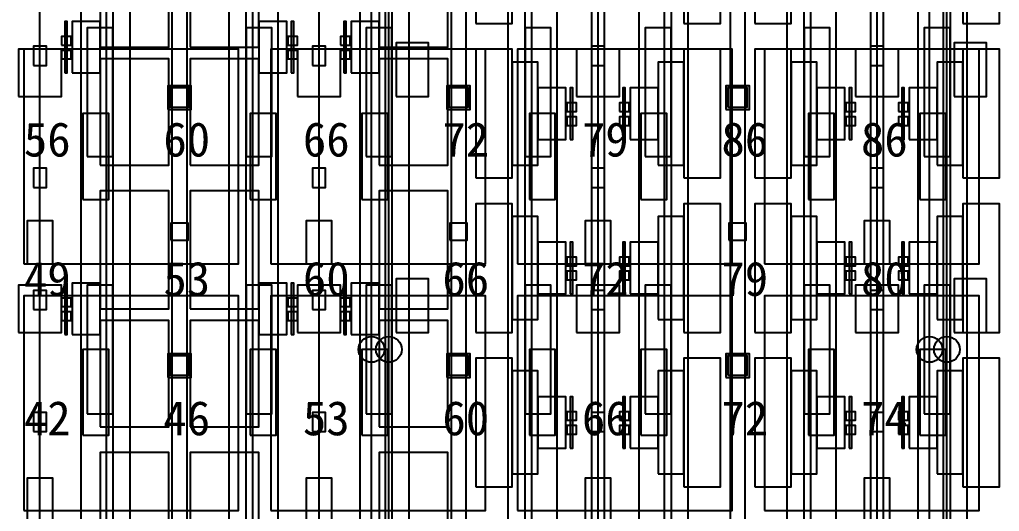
# Model space of a CAD drawing. Header units: metres. Extents: x -1640 to 1560, y -268 to 2338.
# Drawn here: x -175.2 to -129.55, y 1330.45 to 1353.39 of the extents above; entities that cross this region are included whole.
import ezdxf

# ---------------------------------------------------------------- set-up
doc = ezdxf.new("R2010")
doc.units = ezdxf.units.M
for name, color, linetype in [('1F_CHL', 4, 'Continuous'), ('1F_PUMP', 2, 'Continuous'), ('1F_SCR', 3, 'Continuous'), ('1F_STRUCT_COLUMN', 8, 'Continuous'), ('2F_CSF_LATERAL_RACK_CONCEPT', 9, 'Continuous'), ('2F_RFG', 5, 'Continuous'), ('2F_STRUCT_COLUMN', 8, 'Continuous'), ('2F_VMB', 6, 'Continuous'), ('3F_CLEANROOM_OVERHEAD_PIPE_DUCT_CONCEPT', 9, 'Continuous'), ('3F_EHS_EGRESS_DIST_M', 2, 'Continuous'), ('3F_ETCH', 2, 'Continuous'), ('3F_FOUP', 5, 'Continuous'), ('3F_OHT', 9, 'Continuous'), ('3F_OHTV', 1, 'Continuous'), ('3F_PHOTO', 1, 'Continuous'), ('3F_STRUCT_COLUMN', 8, 'Continuous'), ('3F_TBAR', 6, 'Continuous'), ('4F_FFU', 1, 'Continuous'), ('4F_STRUCT_PLENUM_TRUSS_CONCEPT', 9, 'Continuous'), ('5F_CHL', 4, 'Continuous'), ('5F_PUMP', 2, 'Continuous'), ('5F_SCR', 3, 'Continuous'), ('5F_STRUCT_COLUMN', 8, 'Continuous'), ('6F_CSF_LATERAL_RACK_CONCEPT', 9, 'Continuous'), ('6F_RFG', 5, 'Continuous'), ('6F_STRUCT_COLUMN', 8, 'Continuous'), ('6F_VMB', 6, 'Continuous'), ('7F_CLEANROOM_OVERHEAD_PIPE_DUCT_CONCEPT', 9, 'Continuous'), ('7F_EHS_EGRESS_DIST_M', 2, 'Continuous'), ('7F_ETCH', 2, 'Continuous'), ('7F_FOUP', 5, 'Continuous'), ('7F_OHT', 9, 'Continuous'), ('7F_OHTV', 1, 'Continuous'), ('7F_PHOTO', 1, 'Continuous'), ('7F_STRUCT_COLUMN', 8, 'Continuous'), ('7F_TBAR', 6, 'Continuous'), ('8F_FFU', 1, 'Continuous'), ('8F_STRUCT_PLENUM_TRUSS_CONCEPT', 9, 'Continuous'), ('EHS_TREATED_EXHAUST', 30, 'Continuous'), ('UTIL_PCW.R_CONCEPT', 1, 'Continuous'), ('UTIL_PCW.R_RISER', 1, 'Continuous'), ('UTIL_PCW.S_CONCEPT', 6, 'Continuous'), ('UTIL_PCW.S_RISER', 6, 'Continuous')]:
    doc.layers.add(name, color=color, linetype=linetype)

msp = doc.modelspace()

# ---------------------------------------------------------------- linework, layer by layer
at = {"layer": '1F_CHL'}
for points in [[(-157.65, 1349.8), (-156.15, 1349.8), (-156.15, 1352.3), (-157.65, 1352.3)], [(-131.65, 1349.8), (-130.15, 1349.8), (-130.15, 1352.3), (-131.65, 1352.3)], [(-157.65, 1338.8), (-156.15, 1338.8), (-156.15, 1341.3), (-157.65, 1341.3)], [(-131.65, 1338.8), (-130.15, 1338.8), (-130.15, 1341.3), (-131.65, 1341.3)]]:
    msp.add_lwpolyline(points, close=True, dxfattribs=at)
at = {"layer": '1F_PUMP'}
for points in [[(-172.25, 1345), (-171.05, 1345), (-171.05, 1349), (-172.25, 1349)], [(-164.45, 1345), (-163.25, 1345), (-163.25, 1349), (-164.45, 1349)], [(-159.25, 1345), (-158.05, 1345), (-158.05, 1349), (-159.25, 1349)], [(-151.45, 1345), (-150.25, 1345), (-150.25, 1349), (-151.45, 1349)], [(-146.25, 1345), (-145.05, 1345), (-145.05, 1349), (-146.25, 1349)], [(-138.45, 1345), (-137.25, 1345), (-137.25, 1349), (-138.45, 1349)], [(-133.25, 1345), (-132.05, 1345), (-132.05, 1349), (-133.25, 1349)], [(-172.25, 1334), (-171.05, 1334), (-171.05, 1338), (-172.25, 1338)], [(-164.45, 1334), (-163.25, 1334), (-163.25, 1338), (-164.45, 1338)], [(-159.25, 1334), (-158.05, 1334), (-158.05, 1338), (-159.25, 1338)], [(-151.45, 1334), (-150.25, 1334), (-150.25, 1338), (-151.45, 1338)], [(-146.25, 1334), (-145.05, 1334), (-145.05, 1338), (-146.25, 1338)], [(-138.45, 1334), (-137.25, 1334), (-137.25, 1338), (-138.45, 1338)], [(-133.25, 1334), (-132.05, 1334), (-132.05, 1338), (-133.25, 1338)]]:
    msp.add_lwpolyline(points, close=True, dxfattribs=at)
at = {"layer": '1F_SCR'}
for points in [[(-175.25, 1349.8), (-173.25, 1349.8), (-173.25, 1352), (-175.25, 1352)], [(-162.25, 1349.8), (-160.25, 1349.8), (-160.25, 1352), (-162.25, 1352)], [(-149.25, 1349.8), (-147.25, 1349.8), (-147.25, 1352), (-149.25, 1352)], [(-136.25, 1349.8), (-134.25, 1349.8), (-134.25, 1352), (-136.25, 1352)], [(-175.25, 1338.8), (-173.25, 1338.8), (-173.25, 1341), (-175.25, 1341)], [(-162.25, 1338.8), (-160.25, 1338.8), (-160.25, 1341), (-162.25, 1341)], [(-149.25, 1338.8), (-147.25, 1338.8), (-147.25, 1341), (-149.25, 1341)], [(-136.25, 1338.8), (-134.25, 1338.8), (-134.25, 1341), (-136.25, 1341)]]:
    msp.add_lwpolyline(points, close=True, dxfattribs=at)
at = {"layer": '1F_STRUCT_COLUMN'}
for points in [[(-168.3, 1349.2), (-167.2, 1349.2), (-167.2, 1350.3), (-168.3, 1350.3)], [(-155.3, 1349.2), (-154.2, 1349.2), (-154.2, 1350.3), (-155.3, 1350.3)], [(-142.3, 1349.2), (-141.2, 1349.2), (-141.2, 1350.3), (-142.3, 1350.3)], [(-168.3, 1336.7), (-167.2, 1336.7), (-167.2, 1337.8), (-168.3, 1337.8)], [(-155.3, 1336.7), (-154.2, 1336.7), (-154.2, 1337.8), (-155.3, 1337.8)], [(-142.3, 1336.7), (-141.2, 1336.7), (-141.2, 1337.8), (-142.3, 1337.8)]]:
    msp.add_lwpolyline(points, close=True, dxfattribs=at)
at = {"layer": '2F_CSF_LATERAL_RACK_CONCEPT'}
for points in [[(-170.85, 1310), (-170.05, 1310), (-170.05, 1460), (-170.85, 1460)], [(-165.45, 1310), (-164.65, 1310), (-164.65, 1460), (-165.45, 1460)], [(-157.85, 1310), (-157.05, 1310), (-157.05, 1460), (-157.85, 1460)], [(-152.45, 1310), (-151.65, 1310), (-151.65, 1460), (-152.45, 1460)], [(-144.85, 1310), (-144.05, 1310), (-144.05, 1460), (-144.85, 1460)], [(-139.45, 1310), (-138.65, 1310), (-138.65, 1460), (-139.45, 1460)], [(-131.85, 1310), (-131.05, 1310), (-131.05, 1460), (-131.85, 1460)]]:
    msp.add_lwpolyline(points, close=True, dxfattribs=at)
at = {"layer": '2F_RFG'}
for points in [[(-172.05, 1347), (-170.85, 1347), (-170.85, 1353), (-172.05, 1353)], [(-164.65, 1347), (-163.45, 1347), (-163.45, 1353), (-164.65, 1353)], [(-159.05, 1347), (-157.85, 1347), (-157.85, 1353), (-159.05, 1353)], [(-151.65, 1347), (-150.45, 1347), (-150.45, 1353), (-151.65, 1353)], [(-146.05, 1347), (-144.85, 1347), (-144.85, 1353), (-146.05, 1353)], [(-138.65, 1347), (-137.45, 1347), (-137.45, 1353), (-138.65, 1353)], [(-133.05, 1347), (-131.85, 1347), (-131.85, 1353), (-133.05, 1353)], [(-172.05, 1335), (-170.85, 1335), (-170.85, 1341), (-172.05, 1341)], [(-164.65, 1335), (-163.45, 1335), (-163.45, 1341), (-164.65, 1341)], [(-159.05, 1335), (-157.85, 1335), (-157.85, 1341), (-159.05, 1341)], [(-151.65, 1335), (-150.45, 1335), (-150.45, 1341), (-151.65, 1341)], [(-146.05, 1335), (-144.85, 1335), (-144.85, 1341), (-146.05, 1341)], [(-138.65, 1335), (-137.45, 1335), (-137.45, 1341), (-138.65, 1341)], [(-133.05, 1335), (-131.85, 1335), (-131.85, 1341), (-133.05, 1341)]]:
    msp.add_lwpolyline(points, close=True, dxfattribs=at)
at = {"layer": '2F_STRUCT_COLUMN'}
for points in [[(-168.2, 1349.3), (-167.3, 1349.3), (-167.3, 1350.2), (-168.2, 1350.2)], [(-155.2, 1349.3), (-154.3, 1349.3), (-154.3, 1350.2), (-155.2, 1350.2)], [(-142.2, 1349.3), (-141.3, 1349.3), (-141.3, 1350.2), (-142.2, 1350.2)], [(-168.2, 1336.8), (-167.3, 1336.8), (-167.3, 1337.7), (-168.2, 1337.7)], [(-155.2, 1336.8), (-154.3, 1336.8), (-154.3, 1337.7), (-155.2, 1337.7)], [(-142.2, 1336.8), (-141.3, 1336.8), (-141.3, 1337.7), (-142.2, 1337.7)]]:
    msp.add_lwpolyline(points, close=True, dxfattribs=at)
at = {"layer": '2F_VMB'}
for points in [[(-174.85, 1342), (-173.65, 1342), (-173.65, 1344), (-174.85, 1344)], [(-161.85, 1342), (-160.65, 1342), (-160.65, 1344), (-161.85, 1344)], [(-148.85, 1342), (-147.65, 1342), (-147.65, 1344), (-148.85, 1344)], [(-135.85, 1342), (-134.65, 1342), (-134.65, 1344), (-135.85, 1344)], [(-174.85, 1330), (-173.65, 1330), (-173.65, 1332), (-174.85, 1332)], [(-161.85, 1330), (-160.65, 1330), (-160.65, 1332), (-161.85, 1332)], [(-148.85, 1330), (-147.65, 1330), (-147.65, 1332), (-148.85, 1332)], [(-135.85, 1330), (-134.65, 1330), (-134.65, 1332), (-135.85, 1332)]]:
    msp.add_lwpolyline(points, close=True, dxfattribs=at)
at = {"layer": '3F_CLEANROOM_OVERHEAD_PIPE_DUCT_CONCEPT'}
for points in [[(-172.35, 1309), (-171.15, 1309), (-171.15, 1461), (-172.35, 1461)], [(-164.35, 1309), (-163.15, 1309), (-163.15, 1461), (-164.35, 1461)], [(-159.35, 1309), (-158.15, 1309), (-158.15, 1461), (-159.35, 1461)], [(-151.35, 1309), (-150.15, 1309), (-150.15, 1461), (-151.35, 1461)], [(-146.35, 1309), (-145.15, 1309), (-145.15, 1461), (-146.35, 1461)], [(-138.35, 1309), (-137.15, 1309), (-137.15, 1461), (-138.35, 1461)], [(-133.35, 1309), (-132.15, 1309), (-132.15, 1461), (-133.35, 1461)]]:
    msp.add_lwpolyline(points, close=True, dxfattribs=at)
at = {"layer": '3F_ETCH'}
for points in [[(-153.95, 1353.2), (-152.25, 1353.2), (-152.25, 1359.2), (-153.95, 1359.2)], [(-144.25, 1353.2), (-142.55, 1353.2), (-142.55, 1359.2), (-144.25, 1359.2)], [(-140.95, 1353.2), (-139.25, 1353.2), (-139.25, 1359.2), (-140.95, 1359.2)], [(-131.25, 1353.2), (-129.55, 1353.2), (-129.55, 1359.2), (-131.25, 1359.2)], [(-153.95, 1346), (-152.25, 1346), (-152.25, 1352), (-153.95, 1352)], [(-144.25, 1346), (-142.55, 1346), (-142.55, 1352), (-144.25, 1352)], [(-140.95, 1346), (-139.25, 1346), (-139.25, 1352), (-140.95, 1352)], [(-131.25, 1346), (-129.55, 1346), (-129.55, 1352), (-131.25, 1352)], [(-152.25, 1346.6), (-151.05, 1346.6), (-151.05, 1351.4), (-152.25, 1351.4)], [(-145.45, 1346.6), (-144.25, 1346.6), (-144.25, 1351.4), (-145.45, 1351.4)], [(-139.25, 1346.6), (-138.05, 1346.6), (-138.05, 1351.4), (-139.25, 1351.4)], [(-132.45, 1346.6), (-131.25, 1346.6), (-131.25, 1351.4), (-132.45, 1351.4)], [(-151.05, 1347.8), (-149.75, 1347.8), (-149.75, 1350.2), (-151.05, 1350.2)], [(-146.75, 1347.8), (-145.45, 1347.8), (-145.45, 1350.2), (-146.75, 1350.2)], [(-138.05, 1347.8), (-136.75, 1347.8), (-136.75, 1350.2), (-138.05, 1350.2)], [(-133.75, 1347.8), (-132.45, 1347.8), (-132.45, 1350.2), (-133.75, 1350.2)], [(-153.95, 1338.8), (-152.25, 1338.8), (-152.25, 1344.8), (-153.95, 1344.8)], [(-144.25, 1338.8), (-142.55, 1338.8), (-142.55, 1344.8), (-144.25, 1344.8)], [(-140.95, 1338.8), (-139.25, 1338.8), (-139.25, 1344.8), (-140.95, 1344.8)], [(-131.25, 1338.8), (-129.55, 1338.8), (-129.55, 1344.8), (-131.25, 1344.8)], [(-152.25, 1339.4), (-151.05, 1339.4), (-151.05, 1344.2), (-152.25, 1344.2)], [(-145.45, 1339.4), (-144.25, 1339.4), (-144.25, 1344.2), (-145.45, 1344.2)], [(-139.25, 1339.4), (-138.05, 1339.4), (-138.05, 1344.2), (-139.25, 1344.2)], [(-132.45, 1339.4), (-131.25, 1339.4), (-131.25, 1344.2), (-132.45, 1344.2)], [(-151.05, 1340.6), (-149.75, 1340.6), (-149.75, 1343), (-151.05, 1343)], [(-146.75, 1340.6), (-145.45, 1340.6), (-145.45, 1343), (-146.75, 1343)], [(-138.05, 1340.6), (-136.75, 1340.6), (-136.75, 1343), (-138.05, 1343)], [(-133.75, 1340.6), (-132.45, 1340.6), (-132.45, 1343), (-133.75, 1343)], [(-153.95, 1331.6), (-152.25, 1331.6), (-152.25, 1337.6), (-153.95, 1337.6)], [(-144.25, 1331.6), (-142.55, 1331.6), (-142.55, 1337.6), (-144.25, 1337.6)], [(-140.95, 1331.6), (-139.25, 1331.6), (-139.25, 1337.6), (-140.95, 1337.6)], [(-131.25, 1331.6), (-129.55, 1331.6), (-129.55, 1337.6), (-131.25, 1337.6)], [(-152.25, 1332.2), (-151.05, 1332.2), (-151.05, 1337), (-152.25, 1337)], [(-145.45, 1332.2), (-144.25, 1332.2), (-144.25, 1337), (-145.45, 1337)], [(-139.25, 1332.2), (-138.05, 1332.2), (-138.05, 1337), (-139.25, 1337)], [(-132.45, 1332.2), (-131.25, 1332.2), (-131.25, 1337), (-132.45, 1337)], [(-151.05, 1333.4), (-149.75, 1333.4), (-149.75, 1335.8), (-151.05, 1335.8)], [(-146.75, 1333.4), (-145.45, 1333.4), (-145.45, 1335.8), (-146.75, 1335.8)], [(-138.05, 1333.4), (-136.75, 1333.4), (-136.75, 1335.8), (-138.05, 1335.8)], [(-133.75, 1333.4), (-132.45, 1333.4), (-132.45, 1335.8), (-133.75, 1335.8)]]:
    msp.add_lwpolyline(points, close=True, dxfattribs=at)
at = {"layer": '3F_FOUP'}
for points in [[(-173.25, 1352.2), (-172.8, 1352.2), (-172.8, 1352.6), (-173.25, 1352.6)], [(-162.7, 1352.2), (-162.25, 1352.2), (-162.25, 1352.6), (-162.7, 1352.6)], [(-160.25, 1352.2), (-159.8, 1352.2), (-159.8, 1352.6), (-160.25, 1352.6)], [(-173.25, 1351.55), (-172.8, 1351.55), (-172.8, 1351.95), (-173.25, 1351.95)], [(-162.7, 1351.55), (-162.25, 1351.55), (-162.25, 1351.95), (-162.7, 1351.95)], [(-160.25, 1351.55), (-159.8, 1351.55), (-159.8, 1351.95), (-160.25, 1351.95)], [(-149.7, 1349.1), (-149.25, 1349.1), (-149.25, 1349.5), (-149.7, 1349.5)], [(-147.25, 1349.1), (-146.8, 1349.1), (-146.8, 1349.5), (-147.25, 1349.5)], [(-136.7, 1349.1), (-136.25, 1349.1), (-136.25, 1349.5), (-136.7, 1349.5)], [(-134.25, 1349.1), (-133.8, 1349.1), (-133.8, 1349.5), (-134.25, 1349.5)], [(-149.7, 1348.45), (-149.25, 1348.45), (-149.25, 1348.85), (-149.7, 1348.85)], [(-147.25, 1348.45), (-146.8, 1348.45), (-146.8, 1348.85), (-147.25, 1348.85)], [(-136.7, 1348.45), (-136.25, 1348.45), (-136.25, 1348.85), (-136.7, 1348.85)], [(-134.25, 1348.45), (-133.8, 1348.45), (-133.8, 1348.85), (-134.25, 1348.85)], [(-149.7, 1341.9), (-149.25, 1341.9), (-149.25, 1342.3), (-149.7, 1342.3)], [(-147.25, 1341.9), (-146.8, 1341.9), (-146.8, 1342.3), (-147.25, 1342.3)], [(-136.7, 1341.9), (-136.25, 1341.9), (-136.25, 1342.3), (-136.7, 1342.3)], [(-134.25, 1341.9), (-133.8, 1341.9), (-133.8, 1342.3), (-134.25, 1342.3)], [(-149.7, 1341.25), (-149.25, 1341.25), (-149.25, 1341.65), (-149.7, 1341.65)], [(-147.25, 1341.25), (-146.8, 1341.25), (-146.8, 1341.65), (-147.25, 1341.65)], [(-136.7, 1341.25), (-136.25, 1341.25), (-136.25, 1341.65), (-136.7, 1341.65)], [(-134.25, 1341.25), (-133.8, 1341.25), (-133.8, 1341.65), (-134.25, 1341.65)], [(-173.25, 1340), (-172.8, 1340), (-172.8, 1340.4), (-173.25, 1340.4)], [(-162.7, 1340), (-162.25, 1340), (-162.25, 1340.4), (-162.7, 1340.4)], [(-160.25, 1340), (-159.8, 1340), (-159.8, 1340.4), (-160.25, 1340.4)], [(-173.25, 1339.35), (-172.8, 1339.35), (-172.8, 1339.75), (-173.25, 1339.75)], [(-162.7, 1339.35), (-162.25, 1339.35), (-162.25, 1339.75), (-162.7, 1339.75)], [(-160.25, 1339.35), (-159.8, 1339.35), (-159.8, 1339.75), (-160.25, 1339.75)], [(-149.7, 1334.7), (-149.25, 1334.7), (-149.25, 1335.1), (-149.7, 1335.1)], [(-147.25, 1334.7), (-146.8, 1334.7), (-146.8, 1335.1), (-147.25, 1335.1)], [(-136.7, 1334.7), (-136.25, 1334.7), (-136.25, 1335.1), (-136.7, 1335.1)], [(-134.25, 1334.7), (-133.8, 1334.7), (-133.8, 1335.1), (-134.25, 1335.1)], [(-149.7, 1334.05), (-149.25, 1334.05), (-149.25, 1334.45), (-149.7, 1334.45)], [(-147.25, 1334.05), (-146.8, 1334.05), (-146.8, 1334.45), (-147.25, 1334.45)], [(-136.7, 1334.05), (-136.25, 1334.05), (-136.25, 1334.45), (-136.7, 1334.45)], [(-134.25, 1334.05), (-133.8, 1334.05), (-133.8, 1334.45), (-134.25, 1334.45)]]:
    msp.add_lwpolyline(points, close=True, dxfattribs=at)
at = {"layer": '3F_OHT'}
for p, q in [((-174.25, 1309), (-174.25, 1381)), ((-161.25, 1309), (-161.25, 1381)), ((-148.25, 1309), (-148.25, 1381)), ((-135.25, 1309), (-135.25, 1381))]:
    msp.add_line(p, q, dxfattribs=at)
at = {"layer": '3F_OHTV'}
for points in [[(-174.55, 1351.25), (-173.95, 1351.25), (-173.95, 1352.15), (-174.55, 1352.15)], [(-161.55, 1351.25), (-160.95, 1351.25), (-160.95, 1352.15), (-161.55, 1352.15)], [(-148.55, 1351.25), (-147.95, 1351.25), (-147.95, 1352.15), (-148.55, 1352.15)], [(-135.55, 1351.25), (-134.95, 1351.25), (-134.95, 1352.15), (-135.55, 1352.15)], [(-174.55, 1345.55), (-173.95, 1345.55), (-173.95, 1346.45), (-174.55, 1346.45)], [(-161.55, 1345.55), (-160.95, 1345.55), (-160.95, 1346.45), (-161.55, 1346.45)], [(-148.55, 1345.55), (-147.95, 1345.55), (-147.95, 1346.45), (-148.55, 1346.45)], [(-135.55, 1345.55), (-134.95, 1345.55), (-134.95, 1346.45), (-135.55, 1346.45)], [(-174.55, 1339.86), (-173.95, 1339.86), (-173.95, 1340.76), (-174.55, 1340.76)], [(-161.55, 1339.86), (-160.95, 1339.86), (-160.95, 1340.76), (-161.55, 1340.76)], [(-148.55, 1339.86), (-147.95, 1339.86), (-147.95, 1340.76), (-148.55, 1340.76)], [(-135.55, 1339.86), (-134.95, 1339.86), (-134.95, 1340.76), (-135.55, 1340.76)], [(-174.55, 1334.17), (-173.95, 1334.17), (-173.95, 1335.07), (-174.55, 1335.07)], [(-161.55, 1334.17), (-160.95, 1334.17), (-160.95, 1335.07), (-161.55, 1335.07)], [(-148.55, 1334.17), (-147.95, 1334.17), (-147.95, 1335.07), (-148.55, 1335.07)], [(-135.55, 1334.17), (-134.95, 1334.17), (-134.95, 1335.07), (-135.55, 1335.07)]]:
    msp.add_lwpolyline(points, close=True, dxfattribs=at)
at = {"layer": '3F_PHOTO'}
for points in [[(-171.45, 1352.1), (-168.25, 1352.1), (-168.25, 1357.6), (-171.45, 1357.6)], [(-167.25, 1352.1), (-164.05, 1352.1), (-164.05, 1357.6), (-167.25, 1357.6)], [(-158.45, 1352.1), (-155.25, 1352.1), (-155.25, 1357.6), (-158.45, 1357.6)], [(-172.75, 1350.9), (-171.45, 1350.9), (-171.45, 1353.3), (-172.75, 1353.3)], [(-164.05, 1350.9), (-162.75, 1350.9), (-162.75, 1353.3), (-164.05, 1353.3)], [(-159.75, 1350.9), (-158.45, 1350.9), (-158.45, 1353.3), (-159.75, 1353.3)], [(-171.45, 1346.6), (-168.25, 1346.6), (-168.25, 1351.55), (-171.45, 1351.55)], [(-167.25, 1346.6), (-164.05, 1346.6), (-164.05, 1351.55), (-167.25, 1351.55)], [(-158.45, 1346.6), (-155.25, 1346.6), (-155.25, 1351.55), (-158.45, 1351.55)], [(-171.45, 1339.9), (-168.25, 1339.9), (-168.25, 1345.4), (-171.45, 1345.4)], [(-167.25, 1339.9), (-164.05, 1339.9), (-164.05, 1345.4), (-167.25, 1345.4)], [(-158.45, 1339.9), (-155.25, 1339.9), (-155.25, 1345.4), (-158.45, 1345.4)], [(-172.75, 1338.7), (-171.45, 1338.7), (-171.45, 1341.1), (-172.75, 1341.1)], [(-164.05, 1338.7), (-162.75, 1338.7), (-162.75, 1341.1), (-164.05, 1341.1)], [(-159.75, 1338.7), (-158.45, 1338.7), (-158.45, 1341.1), (-159.75, 1341.1)], [(-171.45, 1334.4), (-168.25, 1334.4), (-168.25, 1339.35), (-171.45, 1339.35)], [(-167.25, 1334.4), (-164.05, 1334.4), (-164.05, 1339.35), (-167.25, 1339.35)], [(-158.45, 1334.4), (-155.25, 1334.4), (-155.25, 1339.35), (-158.45, 1339.35)], [(-171.45, 1327.7), (-168.25, 1327.7), (-168.25, 1333.2), (-171.45, 1333.2)], [(-167.25, 1327.7), (-164.05, 1327.7), (-164.05, 1333.2), (-167.25, 1333.2)], [(-158.45, 1327.7), (-155.25, 1327.7), (-155.25, 1333.2), (-158.45, 1333.2)]]:
    msp.add_lwpolyline(points, close=True, dxfattribs=at)
at = {"layer": '3F_STRUCT_COLUMN'}
for points in [[(-168.15, 1343.1), (-167.35, 1343.1), (-167.35, 1343.9), (-168.15, 1343.9)], [(-155.15, 1343.1), (-154.35, 1343.1), (-154.35, 1343.9), (-155.15, 1343.9)], [(-142.15, 1343.1), (-141.35, 1343.1), (-141.35, 1343.9), (-142.15, 1343.9)]]:
    msp.add_lwpolyline(points, close=True, dxfattribs=at)
at = {"layer": '3F_TBAR'}
for points in [[(-173.1, 1350.9), (-172.98, 1350.9), (-172.98, 1353.3), (-173.1, 1353.3)], [(-162.55, 1350.9), (-162.43, 1350.9), (-162.43, 1353.3), (-162.55, 1353.3)], [(-160.1, 1350.9), (-159.98, 1350.9), (-159.98, 1353.3), (-160.1, 1353.3)], [(-149.55, 1347.8), (-149.43, 1347.8), (-149.43, 1350.2), (-149.55, 1350.2)], [(-147.1, 1347.8), (-146.98, 1347.8), (-146.98, 1350.2), (-147.1, 1350.2)], [(-136.55, 1347.8), (-136.43, 1347.8), (-136.43, 1350.2), (-136.55, 1350.2)], [(-134.1, 1347.8), (-133.98, 1347.8), (-133.98, 1350.2), (-134.1, 1350.2)], [(-149.55, 1340.6), (-149.43, 1340.6), (-149.43, 1343), (-149.55, 1343)], [(-147.1, 1340.6), (-146.98, 1340.6), (-146.98, 1343), (-147.1, 1343)], [(-136.55, 1340.6), (-136.43, 1340.6), (-136.43, 1343), (-136.55, 1343)], [(-134.1, 1340.6), (-133.98, 1340.6), (-133.98, 1343), (-134.1, 1343)], [(-173.1, 1338.7), (-172.98, 1338.7), (-172.98, 1341.1), (-173.1, 1341.1)], [(-162.55, 1338.7), (-162.43, 1338.7), (-162.43, 1341.1), (-162.55, 1341.1)], [(-160.1, 1338.7), (-159.98, 1338.7), (-159.98, 1341.1), (-160.1, 1341.1)], [(-149.55, 1333.4), (-149.43, 1333.4), (-149.43, 1335.8), (-149.55, 1335.8)], [(-147.1, 1333.4), (-146.98, 1333.4), (-146.98, 1335.8), (-147.1, 1335.8)], [(-136.55, 1333.4), (-136.43, 1333.4), (-136.43, 1335.8), (-136.55, 1335.8)], [(-134.1, 1333.4), (-133.98, 1333.4), (-133.98, 1335.8), (-134.1, 1335.8)]]:
    msp.add_lwpolyline(points, close=True, dxfattribs=at)
at = {"layer": '4F_FFU'}
for points in [[(-175, 1342), (-165, 1342), (-165, 1352), (-175, 1352)], [(-163.5, 1342), (-153.5, 1342), (-153.5, 1352), (-163.5, 1352)], [(-152, 1342), (-142, 1342), (-142, 1352), (-152, 1352)], [(-140.5, 1342), (-130.5, 1342), (-130.5, 1352), (-140.5, 1352)], [(-175, 1330.5), (-165, 1330.5), (-165, 1340.5), (-175, 1340.5)], [(-163.5, 1330.5), (-153.5, 1330.5), (-153.5, 1340.5), (-163.5, 1340.5)], [(-152, 1330.5), (-142, 1330.5), (-142, 1340.5), (-152, 1340.5)], [(-140.5, 1330.5), (-130.5, 1330.5), (-130.5, 1340.5), (-140.5, 1340.5)]]:
    msp.add_lwpolyline(points, close=True, dxfattribs=at)
at = {"layer": '4F_STRUCT_PLENUM_TRUSS_CONCEPT'}
for points in [[(-168.1, 1306), (-167.4, 1306), (-167.4, 1464), (-168.1, 1464)], [(-155.1, 1306), (-154.4, 1306), (-154.4, 1464), (-155.1, 1464)], [(-142.1, 1306), (-141.4, 1306), (-141.4, 1464), (-142.1, 1464)]]:
    msp.add_lwpolyline(points, close=True, dxfattribs=at)
at = {"layer": '5F_CHL'}
for points in [[(-157.65, 1349.8), (-156.15, 1349.8), (-156.15, 1352.3), (-157.65, 1352.3)], [(-131.65, 1349.8), (-130.15, 1349.8), (-130.15, 1352.3), (-131.65, 1352.3)], [(-157.65, 1338.8), (-156.15, 1338.8), (-156.15, 1341.3), (-157.65, 1341.3)], [(-131.65, 1338.8), (-130.15, 1338.8), (-130.15, 1341.3), (-131.65, 1341.3)]]:
    msp.add_lwpolyline(points, close=True, dxfattribs=at)
at = {"layer": '5F_PUMP'}
for points in [[(-172.25, 1345), (-171.05, 1345), (-171.05, 1349), (-172.25, 1349)], [(-164.45, 1345), (-163.25, 1345), (-163.25, 1349), (-164.45, 1349)], [(-159.25, 1345), (-158.05, 1345), (-158.05, 1349), (-159.25, 1349)], [(-151.45, 1345), (-150.25, 1345), (-150.25, 1349), (-151.45, 1349)], [(-146.25, 1345), (-145.05, 1345), (-145.05, 1349), (-146.25, 1349)], [(-138.45, 1345), (-137.25, 1345), (-137.25, 1349), (-138.45, 1349)], [(-133.25, 1345), (-132.05, 1345), (-132.05, 1349), (-133.25, 1349)], [(-172.25, 1334), (-171.05, 1334), (-171.05, 1338), (-172.25, 1338)], [(-164.45, 1334), (-163.25, 1334), (-163.25, 1338), (-164.45, 1338)], [(-159.25, 1334), (-158.05, 1334), (-158.05, 1338), (-159.25, 1338)], [(-151.45, 1334), (-150.25, 1334), (-150.25, 1338), (-151.45, 1338)], [(-146.25, 1334), (-145.05, 1334), (-145.05, 1338), (-146.25, 1338)], [(-138.45, 1334), (-137.25, 1334), (-137.25, 1338), (-138.45, 1338)], [(-133.25, 1334), (-132.05, 1334), (-132.05, 1338), (-133.25, 1338)]]:
    msp.add_lwpolyline(points, close=True, dxfattribs=at)
at = {"layer": '5F_SCR'}
for points in [[(-175.25, 1349.8), (-173.25, 1349.8), (-173.25, 1352), (-175.25, 1352)], [(-162.25, 1349.8), (-160.25, 1349.8), (-160.25, 1352), (-162.25, 1352)], [(-149.25, 1349.8), (-147.25, 1349.8), (-147.25, 1352), (-149.25, 1352)], [(-136.25, 1349.8), (-134.25, 1349.8), (-134.25, 1352), (-136.25, 1352)], [(-175.25, 1338.8), (-173.25, 1338.8), (-173.25, 1341), (-175.25, 1341)], [(-162.25, 1338.8), (-160.25, 1338.8), (-160.25, 1341), (-162.25, 1341)], [(-149.25, 1338.8), (-147.25, 1338.8), (-147.25, 1341), (-149.25, 1341)], [(-136.25, 1338.8), (-134.25, 1338.8), (-134.25, 1341), (-136.25, 1341)]]:
    msp.add_lwpolyline(points, close=True, dxfattribs=at)
at = {"layer": '5F_STRUCT_COLUMN'}
for points in [[(-168.3, 1349.2), (-167.2, 1349.2), (-167.2, 1350.3), (-168.3, 1350.3)], [(-155.3, 1349.2), (-154.2, 1349.2), (-154.2, 1350.3), (-155.3, 1350.3)], [(-142.3, 1349.2), (-141.2, 1349.2), (-141.2, 1350.3), (-142.3, 1350.3)], [(-168.3, 1336.7), (-167.2, 1336.7), (-167.2, 1337.8), (-168.3, 1337.8)], [(-155.3, 1336.7), (-154.2, 1336.7), (-154.2, 1337.8), (-155.3, 1337.8)], [(-142.3, 1336.7), (-141.2, 1336.7), (-141.2, 1337.8), (-142.3, 1337.8)]]:
    msp.add_lwpolyline(points, close=True, dxfattribs=at)
at = {"layer": '6F_CSF_LATERAL_RACK_CONCEPT'}
for points in [[(-170.85, 1310), (-170.05, 1310), (-170.05, 1460), (-170.85, 1460)], [(-165.45, 1310), (-164.65, 1310), (-164.65, 1460), (-165.45, 1460)], [(-157.85, 1310), (-157.05, 1310), (-157.05, 1460), (-157.85, 1460)], [(-152.45, 1310), (-151.65, 1310), (-151.65, 1460), (-152.45, 1460)], [(-144.85, 1310), (-144.05, 1310), (-144.05, 1460), (-144.85, 1460)], [(-139.45, 1310), (-138.65, 1310), (-138.65, 1460), (-139.45, 1460)], [(-131.85, 1310), (-131.05, 1310), (-131.05, 1460), (-131.85, 1460)]]:
    msp.add_lwpolyline(points, close=True, dxfattribs=at)
at = {"layer": '6F_RFG'}
for points in [[(-172.05, 1347), (-170.85, 1347), (-170.85, 1353), (-172.05, 1353)], [(-164.65, 1347), (-163.45, 1347), (-163.45, 1353), (-164.65, 1353)], [(-159.05, 1347), (-157.85, 1347), (-157.85, 1353), (-159.05, 1353)], [(-151.65, 1347), (-150.45, 1347), (-150.45, 1353), (-151.65, 1353)], [(-146.05, 1347), (-144.85, 1347), (-144.85, 1353), (-146.05, 1353)], [(-138.65, 1347), (-137.45, 1347), (-137.45, 1353), (-138.65, 1353)], [(-133.05, 1347), (-131.85, 1347), (-131.85, 1353), (-133.05, 1353)], [(-172.05, 1335), (-170.85, 1335), (-170.85, 1341), (-172.05, 1341)], [(-164.65, 1335), (-163.45, 1335), (-163.45, 1341), (-164.65, 1341)], [(-159.05, 1335), (-157.85, 1335), (-157.85, 1341), (-159.05, 1341)], [(-151.65, 1335), (-150.45, 1335), (-150.45, 1341), (-151.65, 1341)], [(-146.05, 1335), (-144.85, 1335), (-144.85, 1341), (-146.05, 1341)], [(-138.65, 1335), (-137.45, 1335), (-137.45, 1341), (-138.65, 1341)], [(-133.05, 1335), (-131.85, 1335), (-131.85, 1341), (-133.05, 1341)]]:
    msp.add_lwpolyline(points, close=True, dxfattribs=at)
at = {"layer": '6F_STRUCT_COLUMN'}
for points in [[(-168.2, 1349.3), (-167.3, 1349.3), (-167.3, 1350.2), (-168.2, 1350.2)], [(-155.2, 1349.3), (-154.3, 1349.3), (-154.3, 1350.2), (-155.2, 1350.2)], [(-142.2, 1349.3), (-141.3, 1349.3), (-141.3, 1350.2), (-142.2, 1350.2)], [(-168.2, 1336.8), (-167.3, 1336.8), (-167.3, 1337.7), (-168.2, 1337.7)], [(-155.2, 1336.8), (-154.3, 1336.8), (-154.3, 1337.7), (-155.2, 1337.7)], [(-142.2, 1336.8), (-141.3, 1336.8), (-141.3, 1337.7), (-142.2, 1337.7)]]:
    msp.add_lwpolyline(points, close=True, dxfattribs=at)
at = {"layer": '6F_VMB'}
for points in [[(-174.85, 1342), (-173.65, 1342), (-173.65, 1344), (-174.85, 1344)], [(-161.85, 1342), (-160.65, 1342), (-160.65, 1344), (-161.85, 1344)], [(-148.85, 1342), (-147.65, 1342), (-147.65, 1344), (-148.85, 1344)], [(-135.85, 1342), (-134.65, 1342), (-134.65, 1344), (-135.85, 1344)], [(-174.85, 1330), (-173.65, 1330), (-173.65, 1332), (-174.85, 1332)], [(-161.85, 1330), (-160.65, 1330), (-160.65, 1332), (-161.85, 1332)], [(-148.85, 1330), (-147.65, 1330), (-147.65, 1332), (-148.85, 1332)], [(-135.85, 1330), (-134.65, 1330), (-134.65, 1332), (-135.85, 1332)]]:
    msp.add_lwpolyline(points, close=True, dxfattribs=at)
at = {"layer": '7F_CLEANROOM_OVERHEAD_PIPE_DUCT_CONCEPT'}
for points in [[(-172.35, 1309), (-171.15, 1309), (-171.15, 1461), (-172.35, 1461)], [(-164.35, 1309), (-163.15, 1309), (-163.15, 1461), (-164.35, 1461)], [(-159.35, 1309), (-158.15, 1309), (-158.15, 1461), (-159.35, 1461)], [(-151.35, 1309), (-150.15, 1309), (-150.15, 1461), (-151.35, 1461)], [(-146.35, 1309), (-145.15, 1309), (-145.15, 1461), (-146.35, 1461)], [(-138.35, 1309), (-137.15, 1309), (-137.15, 1461), (-138.35, 1461)], [(-133.35, 1309), (-132.15, 1309), (-132.15, 1461), (-133.35, 1461)]]:
    msp.add_lwpolyline(points, close=True, dxfattribs=at)
at = {"layer": '7F_ETCH'}
for points in [[(-153.95, 1353.2), (-152.25, 1353.2), (-152.25, 1359.2), (-153.95, 1359.2)], [(-144.25, 1353.2), (-142.55, 1353.2), (-142.55, 1359.2), (-144.25, 1359.2)], [(-140.95, 1353.2), (-139.25, 1353.2), (-139.25, 1359.2), (-140.95, 1359.2)], [(-131.25, 1353.2), (-129.55, 1353.2), (-129.55, 1359.2), (-131.25, 1359.2)], [(-153.95, 1346), (-152.25, 1346), (-152.25, 1352), (-153.95, 1352)], [(-144.25, 1346), (-142.55, 1346), (-142.55, 1352), (-144.25, 1352)], [(-140.95, 1346), (-139.25, 1346), (-139.25, 1352), (-140.95, 1352)], [(-131.25, 1346), (-129.55, 1346), (-129.55, 1352), (-131.25, 1352)], [(-152.25, 1346.6), (-151.05, 1346.6), (-151.05, 1351.4), (-152.25, 1351.4)], [(-145.45, 1346.6), (-144.25, 1346.6), (-144.25, 1351.4), (-145.45, 1351.4)], [(-139.25, 1346.6), (-138.05, 1346.6), (-138.05, 1351.4), (-139.25, 1351.4)], [(-132.45, 1346.6), (-131.25, 1346.6), (-131.25, 1351.4), (-132.45, 1351.4)], [(-151.05, 1347.8), (-149.75, 1347.8), (-149.75, 1350.2), (-151.05, 1350.2)], [(-146.75, 1347.8), (-145.45, 1347.8), (-145.45, 1350.2), (-146.75, 1350.2)], [(-138.05, 1347.8), (-136.75, 1347.8), (-136.75, 1350.2), (-138.05, 1350.2)], [(-133.75, 1347.8), (-132.45, 1347.8), (-132.45, 1350.2), (-133.75, 1350.2)], [(-153.95, 1338.8), (-152.25, 1338.8), (-152.25, 1344.8), (-153.95, 1344.8)], [(-144.25, 1338.8), (-142.55, 1338.8), (-142.55, 1344.8), (-144.25, 1344.8)], [(-140.95, 1338.8), (-139.25, 1338.8), (-139.25, 1344.8), (-140.95, 1344.8)], [(-131.25, 1338.8), (-129.55, 1338.8), (-129.55, 1344.8), (-131.25, 1344.8)], [(-152.25, 1339.4), (-151.05, 1339.4), (-151.05, 1344.2), (-152.25, 1344.2)], [(-145.45, 1339.4), (-144.25, 1339.4), (-144.25, 1344.2), (-145.45, 1344.2)], [(-139.25, 1339.4), (-138.05, 1339.4), (-138.05, 1344.2), (-139.25, 1344.2)], [(-132.45, 1339.4), (-131.25, 1339.4), (-131.25, 1344.2), (-132.45, 1344.2)], [(-151.05, 1340.6), (-149.75, 1340.6), (-149.75, 1343), (-151.05, 1343)], [(-146.75, 1340.6), (-145.45, 1340.6), (-145.45, 1343), (-146.75, 1343)], [(-138.05, 1340.6), (-136.75, 1340.6), (-136.75, 1343), (-138.05, 1343)], [(-133.75, 1340.6), (-132.45, 1340.6), (-132.45, 1343), (-133.75, 1343)], [(-153.95, 1331.6), (-152.25, 1331.6), (-152.25, 1337.6), (-153.95, 1337.6)], [(-144.25, 1331.6), (-142.55, 1331.6), (-142.55, 1337.6), (-144.25, 1337.6)], [(-140.95, 1331.6), (-139.25, 1331.6), (-139.25, 1337.6), (-140.95, 1337.6)], [(-131.25, 1331.6), (-129.55, 1331.6), (-129.55, 1337.6), (-131.25, 1337.6)], [(-152.25, 1332.2), (-151.05, 1332.2), (-151.05, 1337), (-152.25, 1337)], [(-145.45, 1332.2), (-144.25, 1332.2), (-144.25, 1337), (-145.45, 1337)], [(-139.25, 1332.2), (-138.05, 1332.2), (-138.05, 1337), (-139.25, 1337)], [(-132.45, 1332.2), (-131.25, 1332.2), (-131.25, 1337), (-132.45, 1337)], [(-151.05, 1333.4), (-149.75, 1333.4), (-149.75, 1335.8), (-151.05, 1335.8)], [(-146.75, 1333.4), (-145.45, 1333.4), (-145.45, 1335.8), (-146.75, 1335.8)], [(-138.05, 1333.4), (-136.75, 1333.4), (-136.75, 1335.8), (-138.05, 1335.8)], [(-133.75, 1333.4), (-132.45, 1333.4), (-132.45, 1335.8), (-133.75, 1335.8)]]:
    msp.add_lwpolyline(points, close=True, dxfattribs=at)
at = {"layer": '7F_FOUP'}
for points in [[(-173.25, 1352.2), (-172.8, 1352.2), (-172.8, 1352.6), (-173.25, 1352.6)], [(-162.7, 1352.2), (-162.25, 1352.2), (-162.25, 1352.6), (-162.7, 1352.6)], [(-160.25, 1352.2), (-159.8, 1352.2), (-159.8, 1352.6), (-160.25, 1352.6)], [(-173.25, 1351.55), (-172.8, 1351.55), (-172.8, 1351.95), (-173.25, 1351.95)], [(-162.7, 1351.55), (-162.25, 1351.55), (-162.25, 1351.95), (-162.7, 1351.95)], [(-160.25, 1351.55), (-159.8, 1351.55), (-159.8, 1351.95), (-160.25, 1351.95)], [(-149.7, 1349.1), (-149.25, 1349.1), (-149.25, 1349.5), (-149.7, 1349.5)], [(-147.25, 1349.1), (-146.8, 1349.1), (-146.8, 1349.5), (-147.25, 1349.5)], [(-136.7, 1349.1), (-136.25, 1349.1), (-136.25, 1349.5), (-136.7, 1349.5)], [(-134.25, 1349.1), (-133.8, 1349.1), (-133.8, 1349.5), (-134.25, 1349.5)], [(-149.7, 1348.45), (-149.25, 1348.45), (-149.25, 1348.85), (-149.7, 1348.85)], [(-147.25, 1348.45), (-146.8, 1348.45), (-146.8, 1348.85), (-147.25, 1348.85)], [(-136.7, 1348.45), (-136.25, 1348.45), (-136.25, 1348.85), (-136.7, 1348.85)], [(-134.25, 1348.45), (-133.8, 1348.45), (-133.8, 1348.85), (-134.25, 1348.85)], [(-149.7, 1341.9), (-149.25, 1341.9), (-149.25, 1342.3), (-149.7, 1342.3)], [(-147.25, 1341.9), (-146.8, 1341.9), (-146.8, 1342.3), (-147.25, 1342.3)], [(-136.7, 1341.9), (-136.25, 1341.9), (-136.25, 1342.3), (-136.7, 1342.3)], [(-134.25, 1341.9), (-133.8, 1341.9), (-133.8, 1342.3), (-134.25, 1342.3)], [(-149.7, 1341.25), (-149.25, 1341.25), (-149.25, 1341.65), (-149.7, 1341.65)], [(-147.25, 1341.25), (-146.8, 1341.25), (-146.8, 1341.65), (-147.25, 1341.65)], [(-136.7, 1341.25), (-136.25, 1341.25), (-136.25, 1341.65), (-136.7, 1341.65)], [(-134.25, 1341.25), (-133.8, 1341.25), (-133.8, 1341.65), (-134.25, 1341.65)], [(-173.25, 1340), (-172.8, 1340), (-172.8, 1340.4), (-173.25, 1340.4)], [(-162.7, 1340), (-162.25, 1340), (-162.25, 1340.4), (-162.7, 1340.4)], [(-160.25, 1340), (-159.8, 1340), (-159.8, 1340.4), (-160.25, 1340.4)], [(-173.25, 1339.35), (-172.8, 1339.35), (-172.8, 1339.75), (-173.25, 1339.75)], [(-162.7, 1339.35), (-162.25, 1339.35), (-162.25, 1339.75), (-162.7, 1339.75)], [(-160.25, 1339.35), (-159.8, 1339.35), (-159.8, 1339.75), (-160.25, 1339.75)], [(-149.7, 1334.7), (-149.25, 1334.7), (-149.25, 1335.1), (-149.7, 1335.1)], [(-147.25, 1334.7), (-146.8, 1334.7), (-146.8, 1335.1), (-147.25, 1335.1)], [(-136.7, 1334.7), (-136.25, 1334.7), (-136.25, 1335.1), (-136.7, 1335.1)], [(-134.25, 1334.7), (-133.8, 1334.7), (-133.8, 1335.1), (-134.25, 1335.1)], [(-149.7, 1334.05), (-149.25, 1334.05), (-149.25, 1334.45), (-149.7, 1334.45)], [(-147.25, 1334.05), (-146.8, 1334.05), (-146.8, 1334.45), (-147.25, 1334.45)], [(-136.7, 1334.05), (-136.25, 1334.05), (-136.25, 1334.45), (-136.7, 1334.45)], [(-134.25, 1334.05), (-133.8, 1334.05), (-133.8, 1334.45), (-134.25, 1334.45)]]:
    msp.add_lwpolyline(points, close=True, dxfattribs=at)
at = {"layer": '7F_OHT'}
for p, q in [((-174.25, 1309), (-174.25, 1381)), ((-161.25, 1309), (-161.25, 1381)), ((-148.25, 1309), (-148.25, 1381)), ((-135.25, 1309), (-135.25, 1381))]:
    msp.add_line(p, q, dxfattribs=at)
at = {"layer": '7F_OHTV'}
for points in [[(-174.55, 1351.25), (-173.95, 1351.25), (-173.95, 1352.15), (-174.55, 1352.15)], [(-161.55, 1351.25), (-160.95, 1351.25), (-160.95, 1352.15), (-161.55, 1352.15)], [(-148.55, 1351.25), (-147.95, 1351.25), (-147.95, 1352.15), (-148.55, 1352.15)], [(-135.55, 1351.25), (-134.95, 1351.25), (-134.95, 1352.15), (-135.55, 1352.15)], [(-174.55, 1345.55), (-173.95, 1345.55), (-173.95, 1346.45), (-174.55, 1346.45)], [(-161.55, 1345.55), (-160.95, 1345.55), (-160.95, 1346.45), (-161.55, 1346.45)], [(-148.55, 1345.55), (-147.95, 1345.55), (-147.95, 1346.45), (-148.55, 1346.45)], [(-135.55, 1345.55), (-134.95, 1345.55), (-134.95, 1346.45), (-135.55, 1346.45)], [(-174.55, 1339.86), (-173.95, 1339.86), (-173.95, 1340.76), (-174.55, 1340.76)], [(-161.55, 1339.86), (-160.95, 1339.86), (-160.95, 1340.76), (-161.55, 1340.76)], [(-148.55, 1339.86), (-147.95, 1339.86), (-147.95, 1340.76), (-148.55, 1340.76)], [(-135.55, 1339.86), (-134.95, 1339.86), (-134.95, 1340.76), (-135.55, 1340.76)], [(-174.55, 1334.17), (-173.95, 1334.17), (-173.95, 1335.07), (-174.55, 1335.07)], [(-161.55, 1334.17), (-160.95, 1334.17), (-160.95, 1335.07), (-161.55, 1335.07)], [(-148.55, 1334.17), (-147.95, 1334.17), (-147.95, 1335.07), (-148.55, 1335.07)], [(-135.55, 1334.17), (-134.95, 1334.17), (-134.95, 1335.07), (-135.55, 1335.07)]]:
    msp.add_lwpolyline(points, close=True, dxfattribs=at)
at = {"layer": '7F_PHOTO'}
for points in [[(-171.45, 1352.1), (-168.25, 1352.1), (-168.25, 1357.6), (-171.45, 1357.6)], [(-167.25, 1352.1), (-164.05, 1352.1), (-164.05, 1357.6), (-167.25, 1357.6)], [(-158.45, 1352.1), (-155.25, 1352.1), (-155.25, 1357.6), (-158.45, 1357.6)], [(-172.75, 1350.9), (-171.45, 1350.9), (-171.45, 1353.3), (-172.75, 1353.3)], [(-164.05, 1350.9), (-162.75, 1350.9), (-162.75, 1353.3), (-164.05, 1353.3)], [(-159.75, 1350.9), (-158.45, 1350.9), (-158.45, 1353.3), (-159.75, 1353.3)], [(-171.45, 1346.6), (-168.25, 1346.6), (-168.25, 1351.55), (-171.45, 1351.55)], [(-167.25, 1346.6), (-164.05, 1346.6), (-164.05, 1351.55), (-167.25, 1351.55)], [(-158.45, 1346.6), (-155.25, 1346.6), (-155.25, 1351.55), (-158.45, 1351.55)], [(-171.45, 1339.9), (-168.25, 1339.9), (-168.25, 1345.4), (-171.45, 1345.4)], [(-167.25, 1339.9), (-164.05, 1339.9), (-164.05, 1345.4), (-167.25, 1345.4)], [(-158.45, 1339.9), (-155.25, 1339.9), (-155.25, 1345.4), (-158.45, 1345.4)], [(-172.75, 1338.7), (-171.45, 1338.7), (-171.45, 1341.1), (-172.75, 1341.1)], [(-164.05, 1338.7), (-162.75, 1338.7), (-162.75, 1341.1), (-164.05, 1341.1)], [(-159.75, 1338.7), (-158.45, 1338.7), (-158.45, 1341.1), (-159.75, 1341.1)], [(-171.45, 1334.4), (-168.25, 1334.4), (-168.25, 1339.35), (-171.45, 1339.35)], [(-167.25, 1334.4), (-164.05, 1334.4), (-164.05, 1339.35), (-167.25, 1339.35)], [(-158.45, 1334.4), (-155.25, 1334.4), (-155.25, 1339.35), (-158.45, 1339.35)], [(-171.45, 1327.7), (-168.25, 1327.7), (-168.25, 1333.2), (-171.45, 1333.2)], [(-167.25, 1327.7), (-164.05, 1327.7), (-164.05, 1333.2), (-167.25, 1333.2)], [(-158.45, 1327.7), (-155.25, 1327.7), (-155.25, 1333.2), (-158.45, 1333.2)]]:
    msp.add_lwpolyline(points, close=True, dxfattribs=at)
at = {"layer": '7F_STRUCT_COLUMN'}
for points in [[(-168.15, 1343.1), (-167.35, 1343.1), (-167.35, 1343.9), (-168.15, 1343.9)], [(-155.15, 1343.1), (-154.35, 1343.1), (-154.35, 1343.9), (-155.15, 1343.9)], [(-142.15, 1343.1), (-141.35, 1343.1), (-141.35, 1343.9), (-142.15, 1343.9)]]:
    msp.add_lwpolyline(points, close=True, dxfattribs=at)
at = {"layer": '7F_TBAR'}
for points in [[(-173.1, 1350.9), (-172.98, 1350.9), (-172.98, 1353.3), (-173.1, 1353.3)], [(-162.55, 1350.9), (-162.43, 1350.9), (-162.43, 1353.3), (-162.55, 1353.3)], [(-160.1, 1350.9), (-159.98, 1350.9), (-159.98, 1353.3), (-160.1, 1353.3)], [(-149.55, 1347.8), (-149.43, 1347.8), (-149.43, 1350.2), (-149.55, 1350.2)], [(-147.1, 1347.8), (-146.98, 1347.8), (-146.98, 1350.2), (-147.1, 1350.2)], [(-136.55, 1347.8), (-136.43, 1347.8), (-136.43, 1350.2), (-136.55, 1350.2)], [(-134.1, 1347.8), (-133.98, 1347.8), (-133.98, 1350.2), (-134.1, 1350.2)], [(-149.55, 1340.6), (-149.43, 1340.6), (-149.43, 1343), (-149.55, 1343)], [(-147.1, 1340.6), (-146.98, 1340.6), (-146.98, 1343), (-147.1, 1343)], [(-136.55, 1340.6), (-136.43, 1340.6), (-136.43, 1343), (-136.55, 1343)], [(-134.1, 1340.6), (-133.98, 1340.6), (-133.98, 1343), (-134.1, 1343)], [(-173.1, 1338.7), (-172.98, 1338.7), (-172.98, 1341.1), (-173.1, 1341.1)], [(-162.55, 1338.7), (-162.43, 1338.7), (-162.43, 1341.1), (-162.55, 1341.1)], [(-160.1, 1338.7), (-159.98, 1338.7), (-159.98, 1341.1), (-160.1, 1341.1)], [(-149.55, 1333.4), (-149.43, 1333.4), (-149.43, 1335.8), (-149.55, 1335.8)], [(-147.1, 1333.4), (-146.98, 1333.4), (-146.98, 1335.8), (-147.1, 1335.8)], [(-136.55, 1333.4), (-136.43, 1333.4), (-136.43, 1335.8), (-136.55, 1335.8)], [(-134.1, 1333.4), (-133.98, 1333.4), (-133.98, 1335.8), (-134.1, 1335.8)]]:
    msp.add_lwpolyline(points, close=True, dxfattribs=at)
at = {"layer": '8F_FFU'}
for points in [[(-175, 1342), (-165, 1342), (-165, 1352), (-175, 1352)], [(-163.5, 1342), (-153.5, 1342), (-153.5, 1352), (-163.5, 1352)], [(-152, 1342), (-142, 1342), (-142, 1352), (-152, 1352)], [(-140.5, 1342), (-130.5, 1342), (-130.5, 1352), (-140.5, 1352)], [(-175, 1330.5), (-165, 1330.5), (-165, 1340.5), (-175, 1340.5)], [(-163.5, 1330.5), (-153.5, 1330.5), (-153.5, 1340.5), (-163.5, 1340.5)], [(-152, 1330.5), (-142, 1330.5), (-142, 1340.5), (-152, 1340.5)], [(-140.5, 1330.5), (-130.5, 1330.5), (-130.5, 1340.5), (-140.5, 1340.5)]]:
    msp.add_lwpolyline(points, close=True, dxfattribs=at)
at = {"layer": '8F_STRUCT_PLENUM_TRUSS_CONCEPT'}
for points in [[(-168.1, 1306), (-167.4, 1306), (-167.4, 1464), (-168.1, 1464)], [(-155.1, 1306), (-154.4, 1306), (-154.4, 1464), (-155.1, 1464)], [(-142.1, 1306), (-141.4, 1306), (-141.4, 1464), (-142.1, 1464)]]:
    msp.add_lwpolyline(points, close=True, dxfattribs=at)
at = {"layer": 'EHS_TREATED_EXHAUST'}
for points in [[(-148.55, 1310), (-147.95, 1310), (-147.95, 1472), (-148.55, 1472)], [(-148.55, 1310), (-147.95, 1310), (-147.95, 1472), (-148.55, 1472)], [(-135.55, 1310), (-134.95, 1310), (-134.95, 1472), (-135.55, 1472)], [(-135.55, 1310), (-134.95, 1310), (-134.95, 1472), (-135.55, 1472)]]:
    msp.add_lwpolyline(points, close=True, dxfattribs=at)
at = {"layer": 'UTIL_PCW.R_CONCEPT'}
for p, q in [((-157.995, 1311.78), (-157.995, 1458.23)), ((-157.995, 1311.78), (-157.995, 1458.23)), ((-131.995, 1311.78), (-131.995, 1458.23)), ((-131.995, 1311.78), (-131.995, 1458.23))]:
    msp.add_line(p, q, dxfattribs=at)
at = {"layer": 'UTIL_PCW.R_RISER'}
for centre in [(-157.995, 1338.005), (-157.995, 1338.005), (-131.995, 1338.005), (-131.995, 1338.005)]:
    msp.add_circle(centre, 0.6, dxfattribs=at)
at = {"layer": 'UTIL_PCW.S_CONCEPT'}
for p, q in [((-158.805, 1311.78), (-158.805, 1458.23)), ((-158.805, 1311.78), (-158.805, 1458.23)), ((-132.805, 1311.78), (-132.805, 1458.23)), ((-132.805, 1311.78), (-132.805, 1458.23))]:
    msp.add_line(p, q, dxfattribs=at)
at = {"layer": 'UTIL_PCW.S_RISER'}
for centre in [(-158.805, 1338.005), (-158.805, 1338.005), (-132.805, 1338.005), (-132.805, 1338.005)]:
    msp.add_circle(centre, 0.6, dxfattribs=at)

# ---------------------------------------------------------------- texts
at = {"layer": '3F_EHS_EGRESS_DIST_M'}
for s, p in [('56', (-175, 1347)), ('60', (-168.5, 1347)), ('66', (-162, 1347)), ('72', (-155.5, 1347)), ('79', (-149, 1347)), ('86', (-142.5, 1347)), ('86', (-136, 1347)), ('49', (-175, 1340.5)), ('53', (-168.5, 1340.5)), ('60', (-162, 1340.5)), ('66', (-155.5, 1340.5)), ('72', (-149, 1340.5)), ('79', (-142.5, 1340.5)), ('80', (-136, 1340.5)), ('42', (-175, 1334)), ('46', (-168.5, 1334)), ('53', (-162, 1334)), ('60', (-155.5, 1334)), ('66', (-149, 1334)), ('72', (-142.5, 1334)), ('74', (-136, 1334))]:
    msp.add_text(s, height=1.6, dxfattribs=at).set_placement(p)
at = {"layer": '7F_EHS_EGRESS_DIST_M'}
for s, p in [('56', (-175, 1347)), ('60', (-168.5, 1347)), ('66', (-162, 1347)), ('72', (-155.5, 1347)), ('79', (-149, 1347)), ('86', (-142.5, 1347)), ('86', (-136, 1347)), ('49', (-175, 1340.5)), ('53', (-168.5, 1340.5)), ('60', (-162, 1340.5)), ('66', (-155.5, 1340.5)), ('72', (-149, 1340.5)), ('79', (-142.5, 1340.5)), ('80', (-136, 1340.5)), ('42', (-175, 1334)), ('46', (-168.5, 1334)), ('53', (-162, 1334)), ('60', (-155.5, 1334)), ('66', (-149, 1334)), ('72', (-142.5, 1334)), ('74', (-136, 1334))]:
    msp.add_text(s, height=1.6, dxfattribs=at).set_placement(p)

doc.saveas('drawing.dxf')
